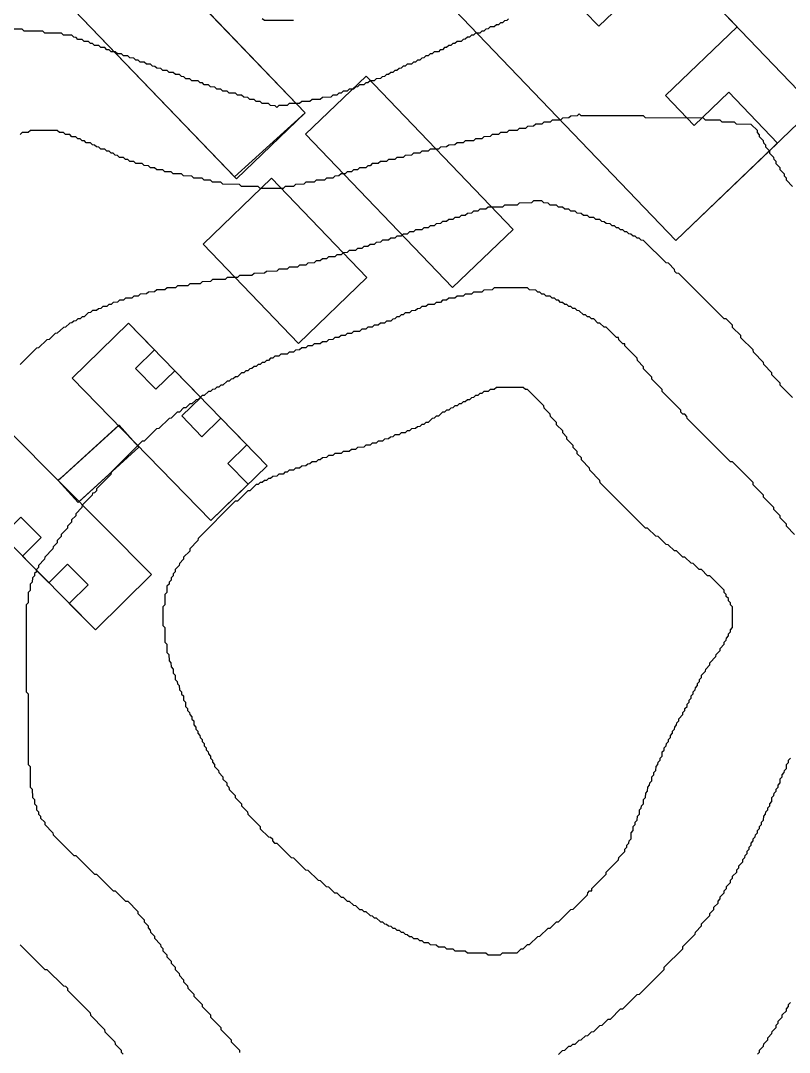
# Model space of a CAD drawing. Header units: millimetres. Extents: x 0 to 1200, y 0 to 1080.
# Drawn here: x 484.4 to 670, y 469.2 to 718.3 of the extents above; entities that cross this region are included whole.
import ezdxf

# ---------------------------------------------------------------- set-up
doc = ezdxf.new("R2010")
doc.units = ezdxf.units.MM
for name, color, linetype in [('BLDG_BOX_CAMPUS', 5, 'Continuous'), ('BLDG_FOOTPRINT_CAMPUS', 8, 'Continuous'), ('CONTOUR_58', 22, 'Continuous'), ('CONTOUR_59', 22, 'Continuous'), ('CONTOUR_60', 14, 'Continuous'), ('CONTOUR_61', 14, 'Continuous'), ('CONTOUR_62', 12, 'Continuous'), ('CONTOUR_63', 12, 'Continuous')]:
    doc.layers.add(name, color=color, linetype=linetype)

msp = doc.modelspace()

# ---------------------------------------------------------------- linework, layer by layer
at = {"layer": 'BLDG_BOX_CAMPUS'}
for points in [[(589.14, 720.92, 117.32), (642.58, 665.22, 121.61), (676.06, 697.34, 118.92), (622.63, 753.04, 116.36), (589.14, 720.92, 117.32)], [(491.14, 727.36, 116.75), (536.5, 680.08, 119.88), (553.1, 696, 118.3), (507.74, 743.29, 114.64), (491.14, 727.36, 116.75)], [(553.15, 690.85, 118.86), (588.64, 653.85, 123.71), (603.28, 667.89, 122.49), (567.79, 704.89, 117.85), (553.15, 690.85, 118.86)], [(544.99, 680.25, 119.81), (528.44, 664.37, 121.26), (551.45, 640.38, 123.85), (568, 656.26, 122.77), (544.99, 680.25, 119.81)], [(496.81, 632.01, 122.56), (530.32, 597.59, 125.92), (543.93, 610.84, 125.72), (510.42, 645.26, 122.32), (496.81, 632.01, 122.56)], [(498.27, 601.99, 123.91), (512.96, 615.36, 124.01), (508.14, 620.65, 123.54), (493.45, 607.28, 123.47), (498.27, 601.99, 123.91)], [(515.97, 584.56, 125.56), (482.15, 618.68, 122.56), (468.66, 605.31, 122.5), (502.47, 571.19, 124.84), (515.97, 584.56, 125.56)]]:
    msp.add_polyline3d(points, close=True, dxfattribs=at)
at = {"layer": 'BLDG_FOOTPRINT_CAMPUS'}
for points in [[(642.58, 665.22, 121.61), (667.12, 688.75, 119.79), (655.35, 701.02, 119.51), (646.98, 692.99, 120.07), (640.05, 700.21, 119.67), (657.37, 716.82, 118.71), (641.32, 733.56, 118.06), (624, 716.94, 118.6), (617.08, 724.16, 118.05), (625.45, 732.19, 117.78), (613.68, 744.46, 116.57), (589.14, 720.92, 117.32), (642.58, 665.22, 121.61)], [(553.1, 696, 118.3), (508.8, 742.19, 114.72), (491.14, 727.36, 116.75), (536.04, 680.56, 119.84), (553.1, 696, 118.3)], [(603.28, 667.89, 122.49), (567.79, 704.89, 117.85), (553.15, 690.85, 118.86), (588.64, 653.85, 123.71), (603.28, 667.89, 122.49)], [(568, 656.26, 122.77), (544.99, 680.25, 119.81), (528.44, 664.37, 121.26), (551.45, 640.38, 123.85), (568, 656.26, 122.77)], [(539.34, 606.38, 125.87), (534.46, 611.39, 125.25), (539.05, 615.86, 125.15), (532.77, 622.31, 124.47), (528.18, 617.84, 124.56), (523.3, 622.86, 124.07), (527.88, 627.32, 124), (521.61, 633.77, 123.33), (517.02, 629.31, 123.43), (512.11, 634.35, 122.97), (516.7, 638.81, 122.85), (510.42, 645.26, 122.32), (496.81, 632.01, 122.56), (530.32, 597.59, 125.92), (539.34, 606.38, 125.87)], [(493.48, 607.26, 123.48), (498.5, 602.19, 123.92), (512.95, 615.35, 124.01), (508.16, 620.64, 123.54), (494.09, 607.86, 123.48), (493.48, 607.26, 123.48)], [(515.97, 584.56, 125.56), (482.15, 618.68, 122.56), (473.2, 609.81, 122.53), (478.13, 604.84, 122.89), (473.59, 600.34, 122.84), (479.92, 593.94, 123.29), (484.47, 598.45, 123.37), (489.39, 593.48, 123.78), (484.85, 588.97, 123.69), (491.18, 582.58, 124.15), (495.73, 587.08, 124.25), (500.68, 582.09, 124.61), (496.13, 577.58, 124.44), (502.47, 571.19, 124.84), (515.97, 584.56, 125.56)]]:
    msp.add_polyline3d(points, close=True, dxfattribs=at)
at = {"layer": 'CONTOUR_58'}
msp.add_polyline3d([(550.25, 718.3, 116), (543.25, 718.29, 116), (542.75, 718.77, 116)], dxfattribs=at)
at = {"layer": 'CONTOUR_59'}
msp.add_polyline3d([(602.21, 718.75, 118), (601.75, 718.29, 118), (601.25, 718.27, 118), (600.75, 717.79, 118), (600.25, 717.77, 118), (599.75, 717.29, 118), (599.25, 717.27, 118), (598.75, 716.79, 118), (597.75, 716.77, 118), (597.25, 716.29, 118), (596.75, 716.27, 118), (596.25, 715.79, 118), (595.71, 715.75, 118), (595.25, 715.29, 118), (594.25, 715.27, 118), (593.75, 714.78, 118), (593.25, 714.77, 118), (592.75, 714.28, 118), (592.25, 714.27, 118), (591.75, 713.79, 118), (591.21, 713.75, 118), (590.75, 713.29, 118), (589.75, 713.27, 118), (589.25, 712.78, 118), (588.75, 712.77, 118), (588.25, 712.28, 118), (587.75, 712.27, 118), (587.25, 711.78, 118), (586.75, 711.77, 118), (586.25, 711.28, 118), (585.71, 711.25, 118), (585.25, 710.79, 118), (584.25, 710.77, 118), (583.75, 710.28, 118), (583.25, 710.27, 118), (582.75, 709.78, 118), (582.25, 709.77, 118), (581.75, 709.28, 118), (581.25, 709.27, 118), (580.75, 708.78, 118), (580.25, 708.77, 118), (579.75, 708.28, 118), (579.21, 708.25, 118), (578.75, 707.79, 118), (577.75, 707.77, 118), (577.25, 707.28, 118), (576.75, 707.27, 118), (576.25, 706.78, 118), (575.75, 706.77, 118), (575.25, 706.28, 118), (574.75, 706.27, 118), (574.25, 705.78, 118), (573.75, 705.77, 118), (573.25, 705.28, 118), (572.75, 705.27, 118), (572.25, 704.79, 118), (571.71, 704.75, 118), (571.25, 704.29, 118), (570.25, 704.27, 118), (569.75, 703.79, 118), (568.75, 703.77, 118), (568.25, 703.28, 118), (567.71, 703.25, 118), (567.25, 702.79, 118), (566.25, 702.77, 118), (565.75, 702.28, 118), (565.21, 702.25, 118), (564.75, 701.79, 118), (563.75, 701.77, 118), (563.25, 701.29, 118), (562.25, 701.27, 118), (561.75, 700.79, 118), (561.21, 700.75, 118), (560.75, 700.29, 118), (559.75, 700.27, 118), (559.25, 699.79, 118), (557.25, 699.77, 118), (556.75, 699.29, 118), (554.75, 699.27, 118), (554.25, 698.79, 118), (552.25, 698.77, 118), (551.75, 698.29, 118), (549.25, 698.27, 118), (548.75, 697.8, 118), (546.75, 697.78, 118), (546.64, 697.75, 118), (546.25, 697.36, 118), (545.86, 697.75, 118), (544.75, 697.8, 118), (544.25, 698.27, 118), (542.75, 698.3, 118), (542.25, 698.77, 118), (541.25, 698.79, 118), (540.75, 699.27, 118), (539.75, 699.29, 118), (539.25, 699.77, 118), (538.25, 699.79, 118), (537.75, 700.27, 118), (536.75, 700.28, 118), (536.25, 700.77, 118), (534.75, 700.79, 118), (534.25, 701.27, 118), (533.25, 701.28, 118), (532.75, 701.77, 118), (531.75, 701.78, 118), (531.25, 702.27, 118), (530.25, 702.28, 118), (529.75, 702.77, 118), (528.75, 702.78, 118), (528.28, 703.25, 118), (527.75, 703.28, 118), (527.25, 703.77, 118), (525.75, 703.78, 118), (525.25, 704.27, 118), (524.25, 704.28, 118), (523.78, 704.75, 118), (523.25, 704.78, 118), (522.75, 705.27, 118), (521.75, 705.28, 118), (521.25, 705.77, 118), (520.25, 705.78, 118), (519.75, 706.27, 118), (518.75, 706.28, 118), (518.25, 706.77, 118), (517.25, 706.78, 118), (516.78, 707.25, 118), (516.25, 707.28, 118), (515.75, 707.77, 118), (514.75, 707.78, 118), (514.25, 708.27, 118), (513.25, 708.28, 118), (512.78, 708.75, 118), (512.25, 708.78, 118), (511.75, 709.27, 118), (510.75, 709.28, 118), (510.25, 709.77, 118), (509.25, 709.78, 118), (508.75, 710.27, 118), (507.75, 710.28, 118), (507.25, 710.77, 118), (506.25, 710.78, 118), (505.78, 711.25, 118), (505.25, 711.28, 118), (504.75, 711.77, 118), (503.75, 711.78, 118), (503.25, 712.27, 118), (502.25, 712.28, 118), (501.78, 712.75, 118), (501.25, 712.78, 118), (500.75, 713.27, 118), (499.75, 713.28, 118), (499.25, 713.77, 118), (498.25, 713.78, 118), (497.78, 714.25, 118), (497.25, 714.28, 118), (496.75, 714.76, 118), (494.75, 714.78, 118), (494.25, 715.26, 118), (490.25, 715.28, 118), (489.75, 715.76, 118), (485.25, 715.78, 118), (484.75, 716.26, 118), (481.25, 716.27, 118)], dxfattribs=at)
at = {"layer": 'CONTOUR_60'}
msp.add_polyline3d([(670.75, 678.28, 120), (669.3, 679.75, 120), (669.28, 680.25, 120), (668.79, 680.75, 120), (668.78, 681.25, 120), (667.8, 682.25, 120), (667.75, 682.79, 120), (666.8, 683.75, 120), (666.78, 684.25, 120), (666.29, 684.75, 120), (666.28, 685.25, 120), (665.29, 686.25, 120), (665.28, 686.75, 120), (664.29, 687.75, 120), (664.28, 688.25, 120), (663.79, 688.75, 120), (663.77, 689.25, 120), (662.79, 690.25, 120), (662.77, 690.75, 120), (662.28, 691.25, 120), (662.27, 691.75, 120), (660.77, 693.25, 120), (657.25, 693.29, 120), (656.75, 693.77, 120), (653.75, 693.8, 120), (653.25, 694.27, 120), (649.75, 694.3, 120), (649.25, 694.77, 120), (635.25, 694.81, 120), (634.75, 695.28, 120), (619.75, 695.29, 120), (619.25, 695.77, 120), (618.75, 695.29, 120), (617.25, 695.27, 120), (616.75, 694.79, 120), (615.25, 694.77, 120), (614.75, 694.29, 120), (612.75, 694.27, 120), (612.25, 693.79, 120), (610.75, 693.77, 120), (610.25, 693.29, 120), (608.75, 693.27, 120), (608.25, 692.79, 120), (606.75, 692.77, 120), (606.25, 692.29, 120), (604.75, 692.27, 120), (604.25, 691.79, 120), (602.25, 691.77, 120), (601.75, 691.29, 120), (600.25, 691.27, 120), (599.75, 690.79, 120), (598.25, 690.77, 120), (597.75, 690.29, 120), (596.25, 690.27, 120), (595.75, 689.79, 120), (594.25, 689.77, 120), (593.75, 689.29, 120), (591.75, 689.27, 120), (591.25, 688.79, 120), (589.75, 688.77, 120), (589.25, 688.29, 120), (587.75, 688.27, 120), (587.25, 687.79, 120), (585.75, 687.77, 120), (585.25, 687.29, 120), (583.25, 687.27, 120), (582.75, 686.79, 120), (581.25, 686.77, 120), (580.75, 686.29, 120), (579.25, 686.27, 120), (578.75, 685.78, 120), (577.25, 685.77, 120), (576.75, 685.28, 120), (575.25, 685.27, 120), (574.75, 684.78, 120), (573.25, 684.77, 120), (572.75, 684.28, 120), (571.25, 684.27, 120), (570.75, 683.78, 120), (569.25, 683.77, 120), (568.75, 683.28, 120), (568.21, 683.25, 120), (567.75, 682.79, 120), (566.25, 682.77, 120), (565.75, 682.28, 120), (564.75, 682.27, 120), (564.25, 681.78, 120), (563.25, 681.77, 120), (562.75, 681.28, 120), (561.75, 681.27, 120), (561.25, 680.79, 120), (560.25, 680.77, 120), (559.75, 680.29, 120), (558.25, 680.27, 120), (557.75, 679.79, 120), (555.75, 679.77, 120), (555.25, 679.29, 120), (553.25, 679.27, 120), (552.75, 678.79, 120), (550.75, 678.77, 120), (550.25, 678.29, 120), (548.25, 678.27, 120), (547.75, 677.79, 120), (547.25, 677.78, 120), (542.25, 677.79, 120), (541.75, 678.27, 120), (537.75, 678.29, 120), (537.25, 678.77, 120), (533.25, 678.79, 120), (532.75, 679.27, 120), (530.75, 679.29, 120), (530.25, 679.77, 120), (528.75, 679.79, 120), (528.25, 680.27, 120), (526.25, 680.29, 120), (525.75, 680.77, 120), (523.75, 680.79, 120), (523.25, 681.27, 120), (521.25, 681.29, 120), (520.75, 681.77, 120), (519.25, 681.79, 120), (518.75, 682.27, 120), (517.25, 682.29, 120), (516.75, 682.77, 120), (515.75, 682.79, 120), (515.25, 683.27, 120), (514.25, 683.29, 120), (513.75, 683.77, 120), (512.25, 683.79, 120), (511.75, 684.27, 120), (510.75, 684.29, 120), (510.29, 684.75, 120), (509.75, 684.79, 120), (509.25, 685.27, 120), (508.25, 685.29, 120), (507.79, 685.75, 120), (507.25, 685.79, 120), (506.75, 686.27, 120), (506.25, 686.29, 120), (505.75, 686.77, 120), (505.25, 686.78, 120), (504.75, 687.27, 120), (503.75, 687.29, 120), (503.29, 687.75, 120), (502.75, 687.79, 120), (502.25, 688.27, 120), (501.75, 688.28, 120), (501.25, 688.77, 120), (500.25, 688.79, 120), (499.79, 689.25, 120), (499.25, 689.28, 120), (498.75, 689.77, 120), (498.25, 689.78, 120), (497.75, 690.27, 120), (496.75, 690.28, 120), (496.25, 690.77, 120), (495.25, 690.78, 120), (494.75, 691.27, 120), (493.75, 691.28, 120), (493.25, 691.76, 120), (486.75, 691.76, 120), (486.25, 691.28, 120), (484.75, 691.26, 120), (484.25, 690.78, 120)], dxfattribs=at)
at = {"layer": 'CONTOUR_61'}
for points in [[(670.75, 627.28, 122), (667.79, 630.25, 122), (667.77, 630.75, 122), (665.79, 632.75, 122), (665.75, 633.28, 122), (663.79, 635.25, 122), (663.75, 635.78, 122), (661.3, 638.25, 122), (661.25, 638.78, 122), (658.3, 641.75, 122), (658.28, 642.25, 122), (656.3, 644.25, 122), (656.25, 644.78, 122), (654.75, 646.28, 122), (654.25, 646.3, 122), (643.29, 657.25, 122), (642.75, 657.32, 122), (642.32, 657.75, 122), (642.28, 658.25, 122), (640.79, 659.75, 122), (640.25, 659.8, 122), (634.78, 665.25, 122), (634.25, 665.29, 122), (633.75, 665.77, 122), (633.25, 665.79, 122), (632.75, 666.27, 122), (632.25, 666.29, 122), (631.75, 666.77, 122), (631.25, 666.79, 122), (630.75, 667.27, 122), (630.25, 667.29, 122), (629.75, 667.77, 122), (629.25, 667.79, 122), (628.75, 668.27, 122), (628.25, 668.29, 122), (627.75, 668.77, 122), (627.25, 668.79, 122), (626.75, 669.27, 122), (625.75, 669.29, 122), (625.29, 669.75, 122), (624.75, 669.78, 122), (624.25, 670.27, 122), (623.25, 670.29, 122), (622.75, 670.77, 122), (621.75, 670.79, 122), (621.25, 671.27, 122), (620.25, 671.29, 122), (619.75, 671.77, 122), (618.75, 671.79, 122), (618.25, 672.27, 122), (617.25, 672.28, 122), (616.75, 672.77, 122), (615.75, 672.78, 122), (615.25, 673.27, 122), (614.25, 673.28, 122), (613.75, 673.77, 122), (612.25, 673.78, 122), (611.75, 674.26, 122), (610.75, 674.28, 122), (610.25, 674.76, 122), (608.25, 674.76, 122), (607.75, 674.28, 122), (604.75, 674.26, 122), (604.25, 673.78, 122), (601.25, 673.76, 122), (600.75, 673.28, 122), (597.25, 673.26, 122), (596.75, 672.78, 122), (595.25, 672.76, 122), (594.75, 672.28, 122), (593.75, 672.26, 122), (593.25, 671.78, 122), (592.25, 671.76, 122), (591.75, 671.28, 122), (590.75, 671.26, 122), (590.25, 670.78, 122), (589.25, 670.77, 122), (588.75, 670.28, 122), (587.75, 670.27, 122), (587.25, 669.78, 122), (586.25, 669.77, 122), (585.75, 669.28, 122), (584.75, 669.27, 122), (584.25, 668.78, 122), (583.25, 668.77, 122), (582.75, 668.28, 122), (581.75, 668.27, 122), (581.25, 667.78, 122), (579.75, 667.77, 122), (579.25, 667.28, 122), (578.25, 667.27, 122), (577.75, 666.78, 122), (576.75, 666.77, 122), (576.25, 666.28, 122), (575.25, 666.27, 122), (574.75, 665.78, 122), (573.75, 665.77, 122), (573.25, 665.28, 122), (571.75, 665.27, 122), (571.25, 664.78, 122), (570.25, 664.77, 122), (569.75, 664.28, 122), (568.75, 664.27, 122), (568.25, 663.78, 122), (567.25, 663.77, 122), (566.75, 663.28, 122), (565.75, 663.27, 122), (565.25, 662.78, 122), (563.75, 662.77, 122), (563.25, 662.28, 122), (562.25, 662.27, 122), (561.75, 661.78, 122), (560.75, 661.77, 122), (560.25, 661.28, 122), (558.75, 661.27, 122), (558.25, 660.78, 122), (557.25, 660.77, 122), (556.75, 660.28, 122), (555.75, 660.27, 122), (555.25, 659.79, 122), (553.75, 659.77, 122), (553.25, 659.29, 122), (551.75, 659.27, 122), (551.25, 658.79, 122), (549.25, 658.77, 122), (548.75, 658.29, 122), (546.75, 658.27, 122), (546.25, 657.79, 122), (543.75, 657.77, 122), (543.25, 657.29, 122), (540.75, 657.27, 122), (540.25, 656.79, 122), (537.25, 656.77, 122), (536.75, 656.29, 122), (534.25, 656.27, 122), (533.75, 655.79, 122), (530.75, 655.77, 122), (530.25, 655.29, 122), (528.25, 655.27, 122), (527.75, 654.79, 122), (525.25, 654.77, 122), (524.75, 654.3, 122), (522.25, 654.27, 122), (521.75, 653.8, 122), (519.75, 653.77, 122), (519.25, 653.3, 122), (517.25, 653.27, 122), (516.75, 652.8, 122), (515.25, 652.77, 122), (514.75, 652.3, 122), (513.25, 652.27, 122), (512.75, 651.8, 122), (511.75, 651.78, 122), (511.25, 651.3, 122), (509.75, 651.27, 122), (509.25, 650.8, 122), (508.25, 650.78, 122), (507.75, 650.3, 122), (506.75, 650.28, 122), (506.25, 649.8, 122), (505.7, 649.75, 122), (505.25, 649.3, 122), (504.25, 649.28, 122), (503.75, 648.8, 122), (503.2, 648.75, 122), (502.75, 648.3, 122), (501.75, 648.28, 122), (501.25, 647.8, 122), (500.71, 647.75, 122), (499.75, 646.81, 122), (499.25, 646.78, 122), (498.75, 646.3, 122), (498.25, 646.28, 122), (497.75, 645.8, 122), (497.25, 645.78, 122), (496.75, 645.3, 122), (496.25, 645.28, 122), (495.25, 644.3, 122), (494.71, 644.25, 122), (493.25, 642.81, 122), (492.71, 642.75, 122), (491.25, 641.31, 122), (490.71, 641.25, 122), (488.75, 639.31, 122), (488.21, 639.25, 122), (484.25, 635.31, 122)], [(484.25, 495.21, 122), (490.22, 489.25, 122), (490.75, 489.21, 122), (494.72, 485.25, 122), (495.25, 485.19, 122), (495.69, 484.75, 122), (495.75, 484.21, 122), (501.19, 478.75, 122), (501.25, 478.21, 122), (504.68, 474.75, 122), (504.75, 474.2, 122), (507.17, 471.75, 122), (507.25, 471.19, 122), (508.66, 469.75, 122), (508.7, 469.25, 122), (509.16, 468.75, 122)], [(662.29, 468.75, 122), (662.78, 469.25, 122), (662.8, 469.75, 122), (663.75, 470.71, 122), (663.8, 471.25, 122), (664.78, 472.25, 122), (664.8, 472.75, 122), (665.78, 473.75, 122), (665.8, 474.25, 122), (666.78, 475.25, 122), (666.79, 475.75, 122), (667.28, 476.25, 122), (667.3, 476.75, 122), (668.28, 477.75, 122), (668.29, 478.25, 122), (669.27, 479.25, 122), (669.29, 479.75, 122), (669.77, 480.25, 122), (669.79, 480.75, 122), (670.28, 481.25, 122)]]:
    msp.add_polyline3d(points, dxfattribs=at)
at = {"layer": 'CONTOUR_62'}
for points in [[(671.25, 594.27, 124), (669.28, 596.25, 124), (669.27, 596.75, 124), (667.78, 598.25, 124), (667.77, 598.75, 124), (666.28, 600.25, 124), (666.25, 600.77, 124), (663.78, 603.25, 124), (663.75, 603.77, 124), (661.28, 606.25, 124), (661.25, 606.77, 124), (656.28, 611.75, 124), (655.75, 611.79, 124), (650.78, 616.75, 124), (645.29, 622.25, 124), (645.27, 622.75, 124), (644.78, 623.25, 124), (644.25, 623.3, 124), (643.8, 623.75, 124), (643.75, 624.28, 124), (639.29, 628.75, 124), (639.25, 629.28, 124), (636.79, 631.75, 124), (636.77, 632.25, 124), (634.79, 634.25, 124), (634.77, 634.75, 124), (633.29, 636.25, 124), (633.25, 636.78, 124), (630.28, 639.75, 124), (630.25, 640.27, 124), (629.75, 640.28, 124), (628.78, 641.25, 124), (628.75, 641.77, 124), (628.25, 641.78, 124), (625.75, 644.27, 124), (625.25, 644.28, 124), (624.27, 645.25, 124), (623.75, 645.28, 124), (622.75, 646.27, 124), (622.25, 646.28, 124), (621.75, 646.77, 124), (621.25, 646.78, 124), (620.75, 647.27, 124), (620.25, 647.28, 124), (619.25, 648.27, 124), (618.75, 648.28, 124), (618.25, 648.77, 124), (617.75, 648.78, 124), (617.25, 649.27, 124), (616.75, 649.28, 124), (616.25, 649.77, 124), (615.75, 649.78, 124), (615.25, 650.27, 124), (614.75, 650.28, 124), (614.25, 650.77, 124), (613.75, 650.78, 124), (613.25, 651.27, 124), (612.75, 651.28, 124), (612.25, 651.77, 124), (611.25, 651.78, 124), (610.78, 652.25, 124), (610.25, 652.28, 124), (609.75, 652.77, 124), (609.25, 652.77, 124), (608.75, 653.26, 124), (607.25, 653.28, 124), (606.75, 653.76, 124), (598.75, 653.76, 124), (598.25, 653.28, 124), (596.25, 653.26, 124), (595.75, 652.78, 124), (593.75, 652.76, 124), (593.25, 652.28, 124), (591.75, 652.26, 124), (591.25, 651.78, 124), (589.75, 651.76, 124), (589.25, 651.28, 124), (587.75, 651.26, 124), (587.25, 650.78, 124), (586.25, 650.77, 124), (585.75, 650.28, 124), (584.75, 650.27, 124), (584.25, 649.78, 124), (582.75, 649.76, 124), (582.25, 649.28, 124), (581.25, 649.26, 124), (580.75, 648.78, 124), (580.22, 648.75, 124), (579.75, 648.28, 124), (578.75, 648.27, 124), (578.25, 647.78, 124), (577.25, 647.77, 124), (576.75, 647.28, 124), (576.25, 647.27, 124), (575.75, 646.78, 124), (575.25, 646.77, 124), (574.75, 646.28, 124), (574.22, 646.25, 124), (573.75, 645.78, 124), (572.75, 645.77, 124), (572.25, 645.28, 124), (571.25, 645.27, 124), (570.75, 644.78, 124), (569.75, 644.77, 124), (569.25, 644.28, 124), (568.25, 644.27, 124), (567.75, 643.78, 124), (566.75, 643.77, 124), (566.25, 643.28, 124), (564.75, 643.27, 124), (564.25, 642.78, 124), (563.25, 642.77, 124), (562.75, 642.28, 124), (561.75, 642.27, 124), (561.25, 641.78, 124), (560.25, 641.77, 124), (559.75, 641.28, 124), (558.75, 641.27, 124), (558.25, 640.78, 124), (557.25, 640.77, 124), (556.75, 640.28, 124), (555.25, 640.27, 124), (554.75, 639.78, 124), (553.75, 639.77, 124), (553.25, 639.28, 124), (552.25, 639.27, 124), (551.75, 638.78, 124), (550.75, 638.77, 124), (550.25, 638.28, 124), (549.25, 638.27, 124), (548.75, 637.78, 124), (547.25, 637.77, 124), (546.75, 637.28, 124), (545.75, 637.27, 124), (545.25, 636.78, 124), (544.75, 636.77, 124), (544.25, 636.28, 124), (543.75, 636.27, 124), (543.25, 635.78, 124), (542.75, 635.77, 124), (542.25, 635.28, 124), (541.75, 635.27, 124), (541.25, 634.78, 124), (540.75, 634.77, 124), (540.25, 634.28, 124), (539.75, 634.27, 124), (539.25, 633.78, 124), (538.75, 633.77, 124), (538.25, 633.28, 124), (537.75, 633.27, 124), (536.75, 632.29, 124), (536.25, 632.27, 124), (535.75, 631.79, 124), (535.25, 631.77, 124), (534.75, 631.29, 124), (534.25, 631.27, 124), (533.25, 630.29, 124), (532.75, 630.28, 124), (532.25, 629.79, 124), (531.75, 629.77, 124), (531.25, 629.29, 124), (530.75, 629.27, 124), (530.25, 628.79, 124), (529.75, 628.77, 124), (528.75, 627.79, 124), (528.25, 627.77, 124), (527.25, 626.79, 124), (526.75, 626.78, 124), (525.75, 625.79, 124), (525.25, 625.78, 124), (524.25, 624.79, 124), (523.75, 624.78, 124), (522.75, 623.79, 124), (522.22, 623.75, 124), (520.75, 622.3, 124), (520.22, 622.25, 124), (517.75, 619.8, 124), (517.21, 619.75, 124), (514.25, 616.8, 124), (513.71, 616.75, 124), (506.25, 609.29, 124), (506.19, 608.75, 124), (502.75, 605.29, 124), (502.68, 604.75, 124), (502.25, 604.32, 124), (501.72, 604.25, 124), (501.7, 603.75, 124), (499.25, 601.29, 124), (499.2, 600.75, 124), (497.72, 599.25, 124), (497.7, 598.75, 124), (496.72, 597.75, 124), (496.69, 597.25, 124), (495.72, 596.25, 124), (495.69, 595.75, 124), (494.22, 594.25, 124), (494.19, 593.75, 124), (493.22, 592.75, 124), (493.19, 592.25, 124), (492.22, 591.25, 124), (492.19, 590.75, 124), (490.25, 588.79, 124), (490.2, 588.25, 124), (488.72, 586.75, 124), (488.71, 586.25, 124), (488.22, 585.75, 124), (488.21, 585.25, 124), (487.75, 584.79, 124), (487.71, 584.25, 124), (487.23, 583.75, 124), (487.2, 582.75, 124), (486.73, 582.25, 124), (486.7, 580.75, 124), (486.23, 580.25, 124), (486.2, 577.75, 124), (485.73, 577.25, 124), (485.72, 556.25, 124), (486.19, 555.75, 124), (486.23, 538.75, 124), (486.7, 538.25, 124), (486.73, 533.25, 124), (487.21, 532.75, 124), (487.23, 530.75, 124), (487.71, 530.25, 124), (487.73, 529.25, 124), (488.22, 528.75, 124), (488.23, 527.75, 124), (488.72, 527.25, 124), (488.75, 526.72, 124), (489.22, 526.25, 124), (489.23, 525.75, 124), (490.22, 524.75, 124), (490.23, 524.25, 124), (492.21, 522.25, 124), (492.25, 521.72, 124), (497.22, 516.75, 124), (497.75, 516.71, 124), (502.22, 512.25, 124), (502.75, 512.21, 124), (506.72, 508.25, 124), (507.25, 508.2, 124), (509.71, 505.75, 124), (510.25, 505.7, 124), (512.7, 503.25, 124), (512.72, 502.75, 124), (514.2, 501.25, 124), (514.22, 500.75, 124), (515.2, 499.75, 124), (515.22, 499.25, 124), (515.71, 498.75, 124), (515.73, 498.25, 124), (516.71, 497.25, 124), (516.73, 496.75, 124), (518.2, 495.25, 124), (518.22, 494.75, 124), (518.71, 494.25, 124), (518.73, 493.75, 124), (519.71, 492.75, 124), (519.73, 492.25, 124), (520.71, 491.25, 124), (520.75, 490.72, 124), (521.71, 489.75, 124), (521.73, 489.25, 124), (522.71, 488.25, 124), (522.73, 487.75, 124), (523.71, 486.75, 124), (523.73, 486.25, 124), (524.71, 485.25, 124), (524.73, 484.75, 124), (526.21, 483.25, 124), (526.23, 482.75, 124), (528.21, 480.75, 124), (528.23, 480.25, 124), (530.21, 478.25, 124), (530.25, 477.72, 124), (532.7, 475.25, 124), (532.75, 474.72, 124), (535.2, 472.25, 124), (535.22, 471.75, 124), (537.2, 469.75, 124), (537.25, 469.21, 124)], [(614.25, 468.71, 124), (615.25, 469.68, 124), (615.75, 469.71, 124), (616.75, 470.68, 124), (617.25, 470.71, 124), (617.75, 471.19, 124), (618.25, 471.21, 124), (619.25, 472.19, 124), (619.75, 472.21, 124), (620.75, 473.19, 124), (621.3, 473.25, 124), (622.25, 474.19, 124), (622.75, 474.22, 124), (624.25, 475.69, 124), (624.79, 475.75, 124), (626.25, 477.19, 124), (626.79, 477.25, 124), (629.25, 479.69, 124), (629.79, 479.75, 124), (633.25, 483.2, 124), (633.79, 483.25, 124), (639.75, 489.21, 124), (639.8, 489.75, 124), (644.25, 494.22, 124), (644.3, 494.75, 124), (647.25, 497.72, 124), (647.29, 498.25, 124), (648.78, 499.75, 124), (648.8, 500.25, 124), (650.77, 502.25, 124), (650.79, 502.75, 124), (651.75, 503.72, 124), (651.79, 504.25, 124), (652.77, 505.25, 124), (652.79, 505.75, 124), (653.28, 506.25, 124), (653.29, 506.75, 124), (654.27, 507.75, 124), (654.29, 508.25, 124), (654.78, 508.75, 124), (654.79, 509.25, 124), (655.77, 510.25, 124), (655.79, 510.75, 124), (656.28, 511.25, 124), (656.29, 511.75, 124), (657.27, 512.75, 124), (657.29, 513.25, 124), (657.78, 513.75, 124), (657.79, 514.25, 124), (658.77, 515.25, 124), (658.79, 515.75, 124), (659.27, 516.25, 124), (659.29, 516.75, 124), (659.77, 517.25, 124), (659.79, 517.75, 124), (660.27, 518.25, 124), (660.29, 518.75, 124), (660.77, 519.25, 124), (660.79, 519.75, 124), (661.27, 520.25, 124), (661.29, 520.75, 124), (661.77, 521.25, 124), (661.79, 521.75, 124), (662.27, 522.25, 124), (662.29, 522.75, 124), (662.77, 523.25, 124), (662.79, 523.75, 124), (663.25, 524.21, 124), (663.29, 524.75, 124), (663.77, 525.25, 124), (663.79, 526.25, 124), (664.25, 526.71, 124), (664.29, 527.25, 124), (664.77, 527.75, 124), (664.79, 528.25, 124), (665.27, 528.75, 124), (665.29, 529.25, 124), (665.77, 529.75, 124), (665.79, 530.75, 124), (666.25, 531.21, 124), (666.29, 531.75, 124), (666.77, 532.25, 124), (666.79, 532.75, 124), (667.27, 533.25, 124), (667.29, 533.75, 124), (667.77, 534.25, 124), (667.79, 535.25, 124), (668.25, 535.71, 124), (668.29, 536.25, 124), (668.77, 536.75, 124), (668.79, 537.25, 124), (669.27, 537.75, 124), (669.29, 538.75, 124), (669.75, 539.21, 124), (669.79, 539.75, 124), (670.27, 540.25, 124)]]:
    msp.add_polyline3d(points, dxfattribs=at)
at = {"layer": 'CONTOUR_63'}
msp.add_polyline3d([(597.25, 492.73, 126), (600.25, 492.73, 126), (600.75, 493.21, 126), (604.25, 493.24, 126), (605.25, 494.22, 126), (605.75, 494.23, 126), (606.75, 495.22, 126), (607.28, 495.25, 126), (609.25, 497.21, 126), (609.78, 497.25, 126), (611.75, 499.21, 126), (612.25, 499.23, 126), (613.75, 500.71, 126), (614.28, 500.75, 126), (617.25, 503.71, 126), (617.78, 503.75, 126), (621.25, 507.22, 126), (621.3, 507.75, 126), (621.75, 508.2, 126), (622.27, 508.25, 126), (622.29, 508.75, 126), (625.75, 512.22, 126), (625.79, 512.75, 126), (628.75, 515.72, 126), (628.79, 516.25, 126), (630.25, 517.72, 126), (630.28, 518.25, 126), (630.77, 518.75, 126), (630.78, 519.25, 126), (631.27, 519.75, 126), (631.28, 520.25, 126), (631.77, 520.75, 126), (631.79, 522.25, 126), (632.27, 522.75, 126), (632.29, 523.75, 126), (632.75, 524.21, 126), (632.79, 524.75, 126), (633.27, 525.25, 126), (633.29, 526.25, 126), (633.77, 526.75, 126), (633.8, 527.75, 126), (634.25, 528.2, 126), (634.29, 528.75, 126), (634.77, 529.25, 126), (634.79, 530.25, 126), (635.27, 530.75, 126), (635.3, 531.75, 126), (635.78, 532.25, 126), (635.8, 533.25, 126), (636.25, 533.7, 126), (636.29, 534.25, 126), (636.77, 534.75, 126), (636.8, 535.75, 126), (637.25, 536.2, 126), (637.29, 536.75, 126), (637.78, 537.25, 126), (637.8, 538.25, 126), (638.25, 538.7, 126), (638.3, 539.25, 126), (638.78, 539.75, 126), (638.79, 540.25, 126), (639.28, 540.75, 126), (639.3, 541.75, 126), (639.75, 542.2, 126), (639.8, 542.75, 126), (640.28, 543.25, 126), (640.3, 543.75, 126), (640.78, 544.25, 126), (640.8, 544.75, 126), (641.28, 545.25, 126), (641.3, 545.75, 126), (641.78, 546.25, 126), (641.8, 546.75, 126), (642.28, 547.25, 126), (642.3, 547.75, 126), (642.78, 548.25, 126), (642.8, 548.75, 126), (643.28, 549.25, 126), (643.3, 549.75, 126), (644.28, 550.75, 126), (644.29, 551.25, 126), (644.78, 551.75, 126), (644.79, 552.25, 126), (645.28, 552.75, 126), (645.29, 553.25, 126), (645.78, 553.75, 126), (645.79, 554.25, 126), (646.28, 554.75, 126), (646.29, 555.25, 126), (646.78, 555.75, 126), (646.79, 556.25, 126), (647.28, 556.75, 126), (647.29, 557.25, 126), (647.78, 557.75, 126), (647.79, 558.25, 126), (648.28, 558.75, 126), (648.29, 559.25, 126), (648.78, 559.75, 126), (648.8, 560.25, 126), (649.75, 561.21, 126), (649.79, 561.75, 126), (650.77, 562.75, 126), (650.79, 563.25, 126), (652.27, 564.75, 126), (652.29, 565.25, 126), (653.27, 566.25, 126), (653.28, 566.75, 126), (654.27, 567.75, 126), (654.28, 568.25, 126), (654.77, 568.75, 126), (654.78, 569.25, 126), (655.27, 569.75, 126), (655.28, 570.25, 126), (655.77, 570.75, 126), (655.77, 571.25, 126), (656.26, 571.75, 126), (656.26, 576.75, 126), (655.77, 577.25, 126), (655.76, 577.75, 126), (655.27, 578.25, 126), (655.26, 578.75, 126), (654.77, 579.25, 126), (654.76, 579.75, 126), (654.27, 580.25, 126), (654.25, 580.77, 126), (650.75, 584.27, 126), (650.25, 584.28, 126), (648.75, 585.77, 126), (648.25, 585.79, 126), (646.75, 587.27, 126), (646.25, 587.29, 126), (644.75, 588.77, 126), (644.25, 588.79, 126), (642.75, 590.27, 126), (642.25, 590.29, 126), (640.75, 591.78, 126), (640.25, 591.79, 126), (638.28, 593.75, 126), (637.75, 593.8, 126), (635.75, 595.78, 126), (635.25, 595.8, 126), (624.79, 606.25, 126), (624.3, 606.75, 126), (624.25, 607.28, 126), (621.8, 609.75, 126), (621.75, 610.28, 126), (619.8, 612.25, 126), (619.78, 612.75, 126), (618.79, 613.75, 126), (618.78, 614.25, 126), (617.79, 615.25, 126), (617.77, 615.75, 126), (616.29, 617.25, 126), (616.27, 617.75, 126), (615.29, 618.75, 126), (615.27, 619.25, 126), (613.79, 620.75, 126), (613.75, 621.28, 126), (612.29, 622.75, 126), (612.25, 623.28, 126), (610.78, 624.75, 126), (610.75, 625.27, 126), (606.77, 629.25, 126), (606.25, 629.27, 126), (605.75, 629.76, 126), (599.25, 629.76, 126), (598.75, 629.28, 126), (597.75, 629.27, 126), (597.25, 628.78, 126), (596.25, 628.77, 126), (595.75, 628.28, 126), (595.25, 628.27, 126), (594.75, 627.78, 126), (594.25, 627.77, 126), (593.75, 627.28, 126), (593.25, 627.27, 126), (592.75, 626.78, 126), (592.25, 626.77, 126), (591.75, 626.29, 126), (591.25, 626.27, 126), (590.75, 625.79, 126), (590.25, 625.77, 126), (589.75, 625.29, 126), (589.25, 625.27, 126), (588.75, 624.79, 126), (588.25, 624.77, 126), (587.75, 624.29, 126), (587.21, 624.25, 126), (586.75, 623.79, 126), (586.25, 623.77, 126), (585.25, 622.79, 126), (584.75, 622.78, 126), (584.25, 622.29, 126), (583.75, 622.28, 126), (582.75, 621.3, 126), (582.25, 621.28, 126), (581.75, 620.8, 126), (581.25, 620.78, 126), (580.75, 620.3, 126), (580.2, 620.25, 126), (579.75, 619.8, 126), (578.75, 619.78, 126), (578.25, 619.29, 126), (577.7, 619.25, 126), (577.25, 618.8, 126), (576.25, 618.78, 126), (575.75, 618.3, 126), (574.75, 618.27, 126), (574.25, 617.79, 126), (573.7, 617.75, 126), (573.25, 617.3, 126), (572.25, 617.28, 126), (571.75, 616.8, 126), (570.75, 616.78, 126), (570.25, 616.3, 126), (569.25, 616.27, 126), (568.75, 615.8, 126), (567.75, 615.78, 126), (567.25, 615.3, 126), (565.75, 615.27, 126), (565.25, 614.79, 126), (564.25, 614.77, 126), (563.75, 614.3, 126), (562.25, 614.27, 126), (561.75, 613.79, 126), (560.25, 613.77, 126), (559.75, 613.29, 126), (558.75, 613.27, 126), (558.25, 612.79, 126), (557.25, 612.77, 126), (556.75, 612.29, 126), (556.21, 612.25, 126), (555.75, 611.79, 126), (554.75, 611.77, 126), (554.25, 611.29, 126), (553.71, 611.25, 126), (553.25, 610.79, 126), (552.25, 610.77, 126), (551.75, 610.29, 126), (550.75, 610.27, 126), (550.25, 609.79, 126), (549.25, 609.77, 126), (548.75, 609.29, 126), (548.21, 609.25, 126), (547.75, 608.79, 126), (546.75, 608.77, 126), (546.25, 608.29, 126), (545.25, 608.27, 126), (544.75, 607.78, 126), (544.22, 607.75, 126), (543.75, 607.28, 126), (543.25, 607.27, 126), (542.75, 606.78, 126), (542.25, 606.77, 126), (541.75, 606.28, 126), (541.25, 606.27, 126), (539.75, 604.79, 126), (539.22, 604.75, 126), (536.75, 602.29, 126), (536.22, 602.25, 126), (527.25, 593.28, 126), (527.21, 592.75, 126), (525.25, 590.78, 126), (525.21, 590.25, 126), (523.75, 588.78, 126), (523.71, 588.25, 126), (522.73, 587.25, 126), (522.71, 586.75, 126), (521.73, 585.75, 126), (521.72, 585.25, 126), (521.23, 584.75, 126), (521.22, 584.25, 126), (520.73, 583.75, 126), (520.72, 583.25, 126), (520.23, 582.75, 126), (520.22, 582.25, 126), (519.73, 581.75, 126), (519.71, 580.25, 126), (519.23, 579.75, 126), (519.21, 577.25, 126), (518.73, 576.75, 126), (518.73, 572.25, 126), (519.21, 571.75, 126), (519.23, 568.25, 126), (519.7, 567.75, 126), (519.73, 565.75, 126), (520.2, 565.25, 126), (520.23, 563.75, 126), (520.7, 563.25, 126), (520.72, 562.25, 126), (521.2, 561.75, 126), (521.22, 560.75, 126), (521.7, 560.25, 126), (521.72, 559.25, 126), (522.2, 558.75, 126), (522.25, 558.2, 126), (522.7, 557.75, 126), (522.72, 556.75, 126), (523.2, 556.25, 126), (523.25, 555.69, 126), (523.69, 555.25, 126), (523.72, 554.25, 126), (524.2, 553.75, 126), (524.22, 552.75, 126), (524.7, 552.25, 126), (524.72, 551.75, 126), (525.2, 551.25, 126), (525.22, 550.75, 126), (525.7, 550.25, 126), (525.75, 549.69, 126), (526.19, 549.25, 126), (526.22, 548.25, 126), (526.7, 547.75, 126), (526.72, 547.25, 126), (527.2, 546.75, 126), (527.22, 546.25, 126), (527.7, 545.75, 126), (527.72, 545.25, 126), (528.2, 544.75, 126), (528.22, 544.25, 126), (528.7, 543.75, 126), (528.72, 543.25, 126), (529.2, 542.75, 126), (529.22, 542.25, 126), (529.7, 541.75, 126), (529.72, 541.25, 126), (530.2, 540.75, 126), (530.22, 540.25, 126), (530.7, 539.75, 126), (530.72, 539.25, 126), (531.2, 538.75, 126), (531.22, 538.25, 126), (532.19, 537.25, 126), (532.22, 536.75, 126), (533.19, 535.75, 126), (533.25, 535.2, 126), (534.19, 534.25, 126), (534.22, 533.75, 126), (534.7, 533.25, 126), (534.75, 532.71, 126), (536.19, 531.25, 126), (536.22, 530.75, 126), (537.69, 529.25, 126), (537.75, 528.71, 126), (539.19, 527.25, 126), (539.25, 526.71, 126), (542.19, 523.75, 126), (542.25, 523.21, 126), (544.25, 521.21, 126), (544.75, 521.18, 126), (545.18, 520.75, 126), (545.21, 520.25, 126), (545.71, 519.75, 126), (546.25, 519.69, 126), (549.71, 516.25, 126), (550.25, 516.19, 126), (553.21, 513.25, 126), (553.75, 513.19, 126), (556.21, 510.75, 126), (556.75, 510.69, 126), (558.2, 509.25, 126), (558.75, 509.19, 126), (560.2, 507.75, 126), (560.75, 507.69, 126), (561.75, 506.72, 126), (562.25, 506.69, 126), (563.2, 505.75, 126), (563.75, 505.69, 126), (564.75, 504.72, 126), (565.25, 504.69, 126), (566.25, 503.72, 126), (566.75, 503.69, 126), (567.25, 503.21, 126), (567.75, 503.19, 126), (568.75, 502.22, 126), (569.25, 502.2, 126), (569.75, 501.71, 126), (570.25, 501.69, 126), (571.25, 500.72, 126), (571.75, 500.7, 126), (572.25, 500.22, 126), (572.75, 500.2, 126), (573.2, 499.75, 126), (573.75, 499.7, 126), (574.25, 499.22, 126), (574.75, 499.2, 126), (575.25, 498.72, 126), (575.75, 498.7, 126), (576.25, 498.22, 126), (576.75, 498.2, 126), (577.25, 497.72, 126), (577.75, 497.7, 126), (578.25, 497.22, 126), (578.75, 497.2, 126), (579.25, 496.72, 126), (580.25, 496.7, 126), (580.7, 496.25, 126), (581.25, 496.2, 126), (581.75, 495.72, 126), (582.75, 495.7, 126), (583.25, 495.23, 126), (584.75, 495.2, 126), (585.25, 494.73, 126), (586.75, 494.7, 126), (587.25, 494.23, 126), (588.75, 494.2, 126), (589.25, 493.73, 126), (591.75, 493.7, 126), (592.25, 493.23, 126), (596.75, 493.21, 126), (597.25, 492.73, 126)], close=True, dxfattribs=at)

doc.saveas('drawing.dxf')
